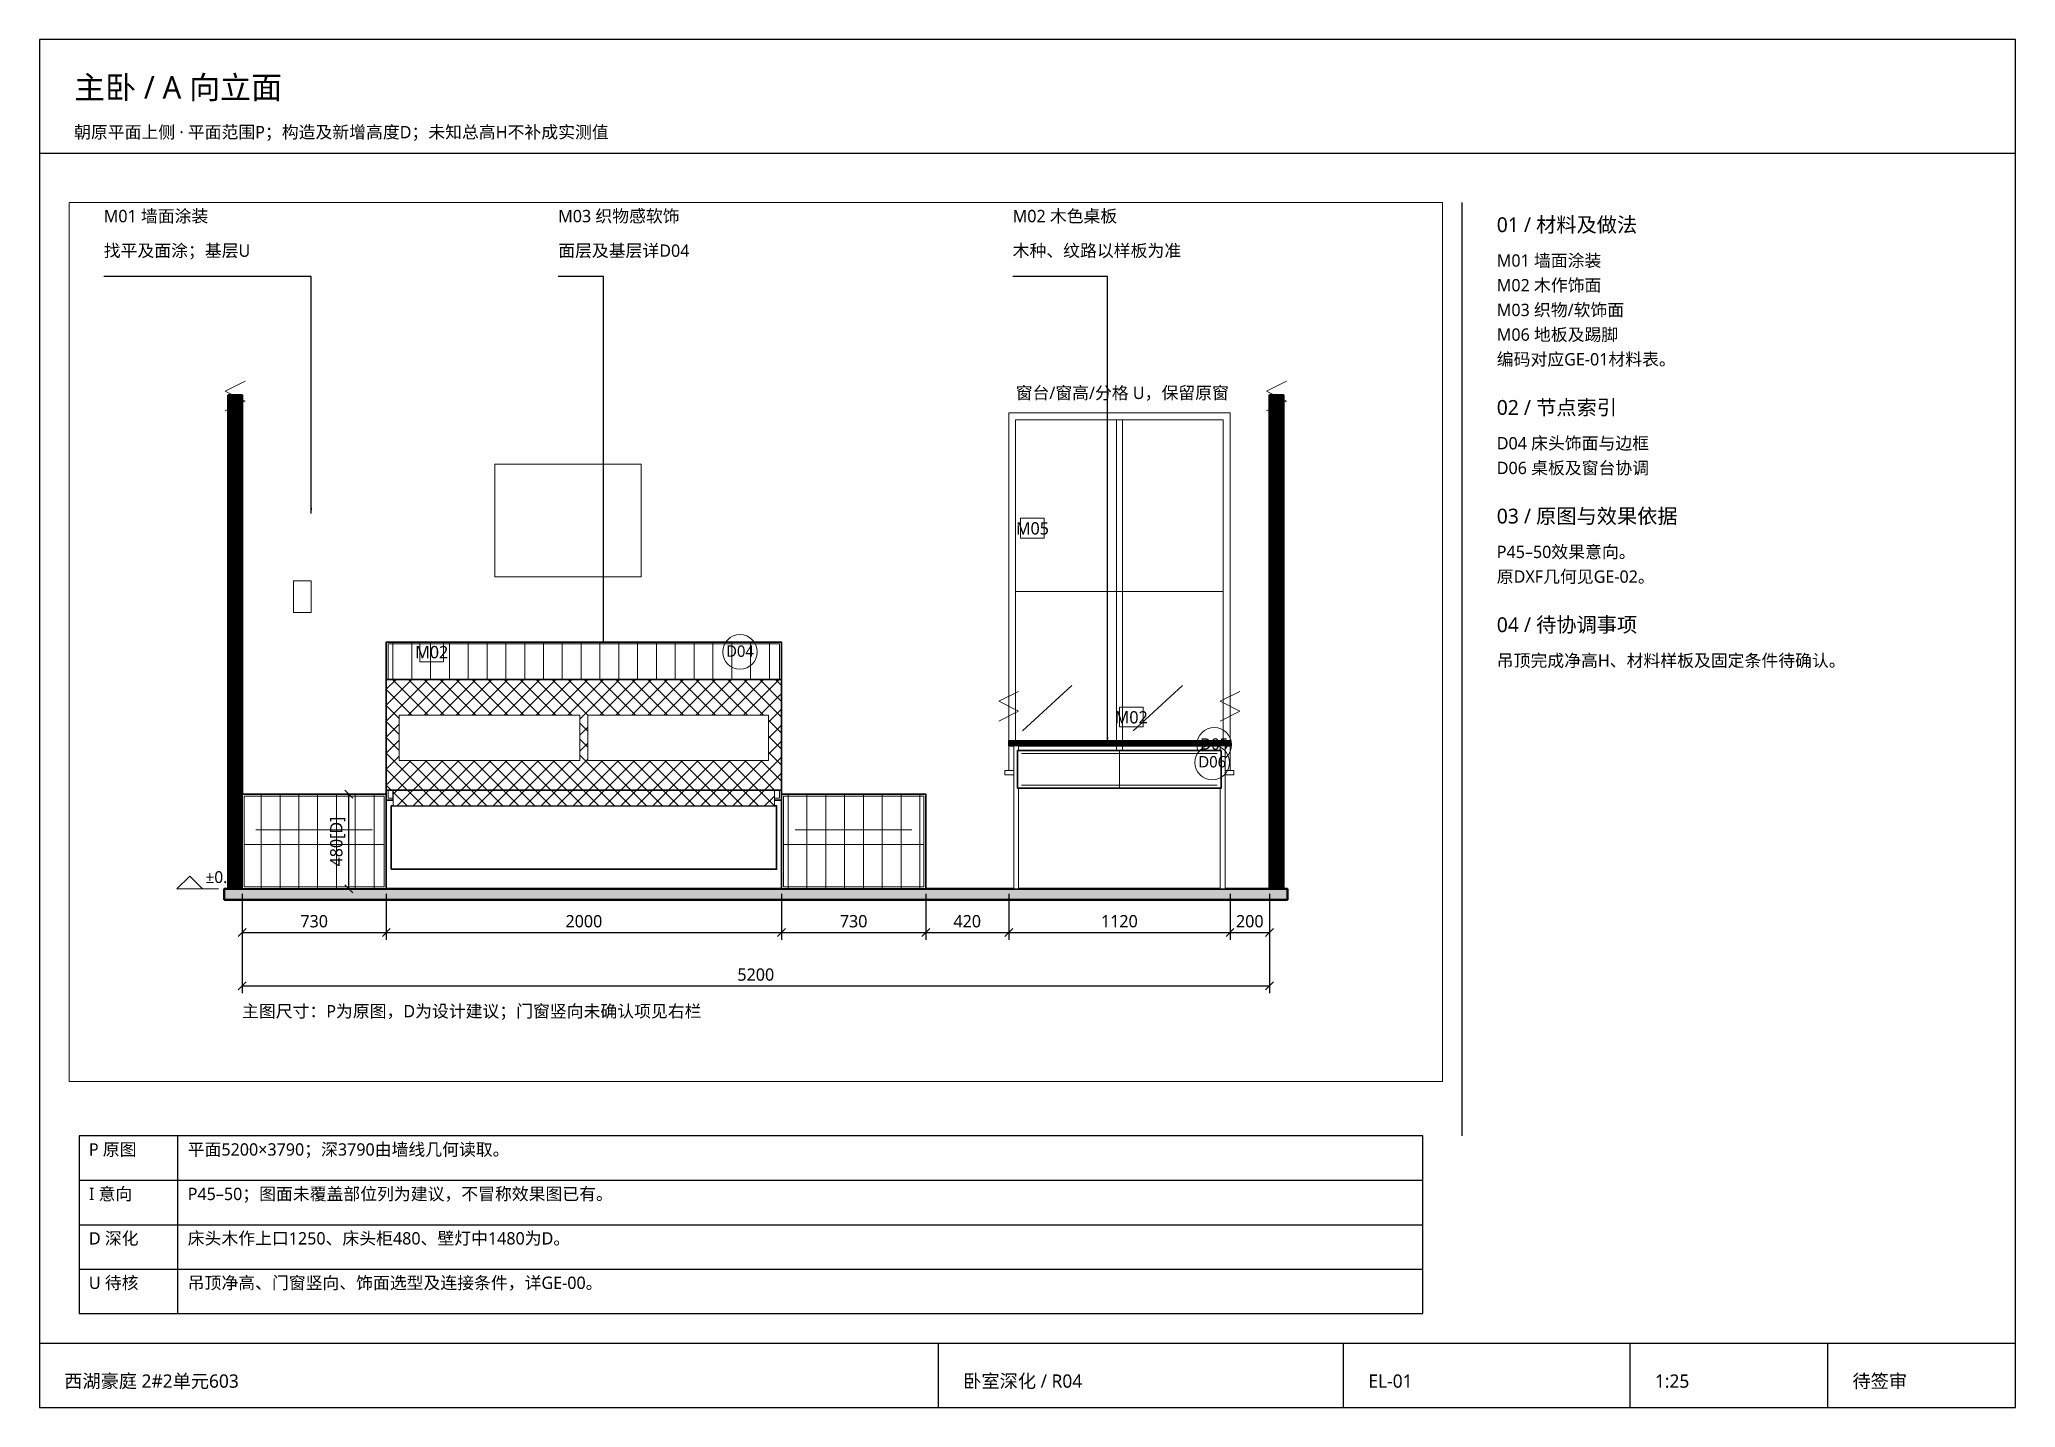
# Paper-space layout 'EL-01' of a CAD drawing. Header units: millimetres. Extents: x 10 to 410, y 10 to 287.
# The model-space entities are those that its viewports show. They can reach past a viewport. Long polylines and large blocks are cut down to what shows.
import ezdxf
from ezdxf.enums import TextEntityAlignment as Align

# ---------------------------------------------------------------- set-up
doc = ezdxf.new("R2010")
doc.units = ezdxf.units.MM
doc.linetypes.add('DASHED', pattern=[1.524, 1.27, -0.254])
for name, color, linetype, lineweight in [('A-DETAIL', 7, 'Continuous', 18), ('A-DIM', 7, 'Continuous', 13), ('A-FLOOR', 7, 'Continuous', 50), ('A-GLASS', 7, 'Continuous', 18), ('A-HATCH', 8, 'Continuous', 9), ('A-MATERIAL', 7, 'Continuous', 13), ('A-OUTLINE', 7, 'Continuous', 35), ('A-PENDING', 8, 'DASHED', 13), ('A-SYMBOL', 7, 'Continuous', 18), ('A-TEXT', 7, 'Continuous', 13), ('A-WALL', 7, 'Continuous', 50), ('S-FRAME', 7, 'Continuous', 25), ('S-TEXT', 7, 'Continuous', 13)]:
    doc.layers.add(name, color=color, linetype=linetype, lineweight=lineweight)
doc.layers.add('S-VPORT', color=7, linetype='Continuous', lineweight=0, plot=False)
doc.styles.add('CN', font='NotoSansCJK-Regular.ttc')
doc.styles.add('OpenSansCondensed-Light', font='OpenSansCondensed-Light.ttf')
doc.dimstyles.new('EZDXF', dxfattribs={"dimtxt": 0.25, "dimasz": 0.175, "dimexe": 0.375, "dimexo": 0.125, "dimgap": 0.1, "dimtad": 1, "dimlfac": 100, "dimzin": 12, "dimdsep": 46, "dimtxsty": 'OpenSansCondensed-Light', "dimblk": 'ARCHTICK', "dimcen": 2.5, "dimazin": 3, "dimtfac": 0.5, "dimtmove": 2, "dimatfit": 3, "dimarcsym": 0})

# ---------------------------------------------------------------- blocks, each defined once
blk = doc.blocks.new('_ARCHTICK')
at = {"color": 0, "linetype": 'ByBlock', "const_width": 0.15}
blk.add_lwpolyline([(-0.5, -0.5), (0.5, 0.5)], dxfattribs=at)
blk = doc.blocks.new('LEVEL-FFL')
blk.add_line((0, 0), (210, 0))
blk.add_lwpolyline([(0, 0), (65, 65), (130, 0)], close=True)
at = {"style": 'CN'}
blk.add_attdef('VALUE', (145, 30), '', height=60, dxfattribs=at)

msp = doc.modelspace()

# ---------------------------------------------------------------- hatches: boundary and pattern name
at = {"layer": 'A-FLOOR'}
h = msp.add_hatch(color=7, dxfattribs=at)
h.dxf.hatch_style = 1
h.paths.add_polyline_path([(11910, -55), (17290, -55), (17290, 0), (11910, 0)])
at = {"layer": 'A-HATCH'}
h = msp.add_hatch(dxfattribs=at)
h.set_pattern_fill('ANSI31', scale=1.5)
h.paths.add_polyline_path([(11930, 0), (12000, 0), (12000, 2500), (11930, 2500)])
h = msp.add_hatch(dxfattribs=at)
h.set_pattern_fill('ANSI31', scale=1.5)
h.paths.add_polyline_path([(17200, 0), (17270, 0), (17270, 2500), (17200, 2500)])

# ---------------------------------------------------------------- linework, layer by layer
at = {"layer": 'A-DETAIL'}
for points in [[(13280, 1580), (14020, 1580), (14020, 2150), (13280, 2150)], [(15860, 578), (17020, 578), (17020, 600), (15860, 600)]]:
    msp.add_lwpolyline(points, close=True, dxfattribs=at)
at = {"layer": 'A-FLOOR'}
msp.add_line((11910, 0), (17290, 0), dxfattribs=at)
msp.add_lwpolyline([(11910, -55), (17290, -55), (17290, 0), (11910, 0)], close=True, dxfattribs=at)
at = {"layer": 'A-GLASS'}
for p, q in [((15915, 1505), (16965, 1505)), ((15950, 800), (16200, 1030)), ((16510, 800), (16760, 1030))]:
    msp.add_line(p, q, dxfattribs=at)
for points in [[(15880, 600), (17000, 600), (17000, 2410), (15880, 2410)], [(15915, 635), (16965, 635), (16965, 2375), (15915, 2375)], [(16425, 635), (16455, 635), (16455, 2375), (16425, 2375)]]:
    msp.add_lwpolyline(points, close=True, dxfattribs=at)
at = {"layer": 'A-MATERIAL'}
for points in [[(15940, 1776.5), (16060, 1776.5), (16060, 1876.5), (15940, 1876.5)], [(16440, 820), (16560, 820), (16560, 920), (16440, 920)]]:
    msp.add_lwpolyline(points, close=True, dxfattribs=at)
at = {"layer": 'A-PENDING'}
for points in [[(11915, 2420), (12015, 2470), (11915, 2520), (12015, 2570)], [(17185, 2420), (17285, 2470), (17185, 2520), (17285, 2570)], [(15830, 850), (15930, 900), (15830, 950), (15930, 1000)], [(16950, 850), (17050, 900), (16950, 950), (17050, 1000)]]:
    msp.add_lwpolyline(points, dxfattribs=at)
at = {"layer": 'A-SYMBOL'}
msp.add_lwpolyline([(12260, 1400), (12350, 1400), (12350, 1560), (12260, 1560)], close=True, dxfattribs=at)
msp.add_circle((16920, 730), 87.5, dxfattribs=at)
at = {"layer": 'A-WALL'}
for points in [[(11930, 0), (12000, 0), (12000, 2500), (11930, 2500)], [(17200, 0), (17270, 0), (17270, 2500), (17200, 2500)]]:
    msp.add_lwpolyline(points, close=True, dxfattribs=at)

# ---------------------------------------------------------------- block references
at = {"layer": 'A-SYMBOL'}
msp.add_blockref('LEVEL-FFL', (11670, 0), dxfattribs=at).add_auto_attribs({'VALUE': '±0.000'})

# ---------------------------------------------------------------- texts
at = {"layer": 'A-MATERIAL', "style": 'CN'}
for s, p in [('M05', (16000, 1794)), ('M02', (16500, 837.5))]:
    msp.add_text(s, height=62.5, dxfattribs=at).set_placement(p, align=Align.CENTER)
at = {"layer": 'A-SYMBOL', "style": 'CN'}
msp.add_text('D05', height=57.5, dxfattribs=at).set_placement((16920, 705), align=Align.CENTER)
at = {"layer": 'A-TEXT', "style": 'CN'}
for s, p in [('窗台/窗高/分格 U，保留原窗', (15915, 2480)), ('主图尺寸：P为原图，D为设计建议；门窗竖向未确认项见右栏', (12000, -650))]:
    msp.add_text(s, height=62.5, dxfattribs=at).set_placement(p)

# ---------------------------------------------------------------- dimensions: what is measured, and where the dimension line sits
at = {"layer": 'A-DIM'}
msp.add_linear_dim(base=(12000, -490), p1=(12000, 0), p2=(17200, 0), dimstyle='EZDXF', override={"dimscale": 25, "dimtxt": 2.5, "dimasz": 2, "dimexe": 1.5, "dimexo": 1, "dimgap": 1, "dimtad": 1, "dimdec": 0, "dimlfac": 1, "dimzin": 8, "dimpost": '', "dimtxsty": 'CN', "dimtsz": 0.8, "dimclrd": 0, "dimclre": 0, "dimclrt": 0}, dxfattribs=at).render()

# ---------------------------------------------------------------- wipeouts: each hides what was drawn before it
msp.add_wipeout([(12730, 450), (14730, 450), (14730, 1250), (12730, 1250)])

# ---------------------------------------------------------------- next in the draw order: hatches: boundary and pattern name
at = {"layer": 'A-HATCH'}
h = msp.add_hatch(dxfattribs=at)
h.set_pattern_fill('ANSI31', scale=30, angle=45)
h.paths.add_polyline_path([(12730, 450), (14730, 450), (14730, 1250), (12730, 1250)])

# ---------------------------------------------------------------- next in the draw order: linework, layer by layer
at = {"layer": 'A-DETAIL'}
msp.add_lwpolyline([(12740, 460), (14720, 460), (14720, 1240), (12740, 1240)], close=True, dxfattribs=at)
at = {"layer": 'A-MATERIAL'}
msp.add_lwpolyline([(12900, 1150), (13020, 1150), (13020, 1250), (12900, 1250)], close=True, dxfattribs=at)
at = {"layer": 'A-OUTLINE'}
msp.add_lwpolyline([(12730, 450), (14730, 450), (14730, 1250), (12730, 1250)], close=True, dxfattribs=at)
at = {"layer": 'A-SYMBOL'}
msp.add_circle((14520, 1200), 87.5, dxfattribs=at)

# ---------------------------------------------------------------- next in the draw order: texts
at = {"layer": 'A-MATERIAL', "style": 'CN'}
msp.add_text('M02', height=62.5, dxfattribs=at).set_placement((12960, 1167.5), align=Align.CENTER)
at = {"layer": 'A-SYMBOL', "style": 'CN'}
msp.add_text('D04', height=57.5, dxfattribs=at).set_placement((14520, 1175), align=Align.CENTER)

# ---------------------------------------------------------------- next in the draw order: wipeouts: each hides what was drawn before it
msp.add_wipeout([(15880, 725), (17000, 725), (17000, 750), (15880, 750)])

# ---------------------------------------------------------------- next in the draw order: hatches: boundary and pattern name
at = {"layer": 'A-HATCH'}
h = msp.add_hatch(dxfattribs=at)
h.set_pattern_fill('ANSI31', scale=1.5)
h.paths.add_polyline_path([(15880, 725), (17000, 725), (17000, 750), (15880, 750)])

# ---------------------------------------------------------------- next in the draw order: linework, layer by layer
at = {"layer": 'A-OUTLINE'}
msp.add_lwpolyline([(15880, 725), (17000, 725), (17000, 750), (15880, 750)], close=True, dxfattribs=at)

# ---------------------------------------------------------------- next in the draw order: wipeouts: each hides what was drawn before it
msp.add_wipeout([(12755, 100), (14705, 100), (14705, 420), (12755, 420)])

# ---------------------------------------------------------------- next in the draw order: linework, layer by layer
msp.add_lwpolyline([(12755, 100), (14705, 100), (14705, 420), (12755, 420)], close=True, dxfattribs=at)

# ---------------------------------------------------------------- next in the draw order: wipeouts: each hides what was drawn before it
for points in [[(15905, 0), (15930, 0), (15930, 725), (15905, 725)], [(16950, 0), (16975, 0), (16975, 725), (16950, 725)]]:
    msp.add_wipeout(points)

# ---------------------------------------------------------------- next in the draw order: linework, layer by layer
at = {"layer": 'A-DETAIL'}
for points in [[(15905, 0), (15930, 0), (15930, 725), (15905, 725)], [(16950, 0), (16975, 0), (16975, 725), (16950, 725)]]:
    msp.add_lwpolyline(points, close=True, dxfattribs=at)

# ---------------------------------------------------------------- next in the draw order: dimensions: what is measured, and where the dimension line sits
at = {"layer": 'A-DIM'}
for base, p1, p2 in [((15880, -220), (15880, 0), (17000, 0)), ((17000, -220), (17000, 0), (17200, 0))]:
    msp.add_linear_dim(base=base, p1=p1, p2=p2, dimstyle='EZDXF', override={"dimscale": 25, "dimtxt": 2.5, "dimasz": 2, "dimexe": 1.5, "dimexo": 1, "dimgap": 1, "dimtad": 1, "dimdec": 0, "dimlfac": 1, "dimzin": 8, "dimpost": '', "dimtxsty": 'CN', "dimtsz": 0.8, "dimclrd": 0, "dimclre": 0, "dimclrt": 0}, dxfattribs=at).render()

# ---------------------------------------------------------------- next in the draw order: wipeouts: each hides what was drawn before it
msp.add_wipeout([(12765, 420), (14695, 420), (14695, 590), (12765, 590)])

# ---------------------------------------------------------------- next in the draw order: hatches: boundary and pattern name
at = {"layer": 'A-HATCH'}
h = msp.add_hatch(dxfattribs=at)
h.set_pattern_fill('ANSI37', scale=18)
h.paths.add_polyline_path([(12765, 420), (14695, 420), (14695, 590), (12765, 590)])

# ---------------------------------------------------------------- next in the draw order: linework, layer by layer
at = {"layer": 'A-DETAIL'}
msp.add_line((12790, 510), (14670, 510), dxfattribs=at)
msp.add_lwpolyline([(12765, 420), (14695, 420), (14695, 590), (12765, 590)], close=True, dxfattribs=at)

# ---------------------------------------------------------------- next in the draw order: wipeouts: each hides what was drawn before it
msp.add_wipeout([(15925, 510), (16955, 510), (16955, 700), (15925, 700)])

# ---------------------------------------------------------------- next in the draw order: linework, layer by layer
for p, q in [((16440, 510), (16440, 700)), ((15945, 685), (16935, 685)), ((15945, 525), (16935, 525))]:
    msp.add_line(p, q, dxfattribs=at)
at = {"layer": 'A-OUTLINE'}
msp.add_lwpolyline([(15925, 510), (16955, 510), (16955, 700), (15925, 700)], close=True, dxfattribs=at)
at = {"layer": 'A-SYMBOL'}
msp.add_circle((16910, 640), 87.5, dxfattribs=at)

# ---------------------------------------------------------------- next in the draw order: texts
at = {"layer": 'A-SYMBOL', "style": 'CN'}
msp.add_text('D06', height=57.5, dxfattribs=at).set_placement((16910, 615), align=Align.CENTER)

# ---------------------------------------------------------------- next in the draw order: wipeouts: each hides what was drawn before it
msp.add_wipeout([(12730, 500), (14730, 500), (14730, 1060), (12730, 1060)])

# ---------------------------------------------------------------- next in the draw order: hatches: boundary and pattern name
at = {"layer": 'A-HATCH'}
h = msp.add_hatch(dxfattribs=at)
h.set_pattern_fill('ANSI37', scale=18)
h.paths.add_polyline_path([(12730, 500), (14730, 500), (14730, 1060), (12730, 1060)])

# ---------------------------------------------------------------- next in the draw order: linework, layer by layer
at = {"layer": 'A-OUTLINE'}
msp.add_lwpolyline([(12730, 500), (14730, 500), (14730, 1060), (12730, 1060)], close=True, dxfattribs=at)

# ---------------------------------------------------------------- next in the draw order: wipeouts: each hides what was drawn before it
for points in [[(12795, 650), (13710, 650), (13710, 880), (12795, 880)], [(12000, 0), (12730, 0), (12730, 480), (12000, 480)], [(14730, 0), (15460, 0), (15460, 480), (14730, 480)]]:
    msp.add_wipeout(points)

# ---------------------------------------------------------------- next in the draw order: hatches: boundary and pattern name
at = {"layer": 'A-HATCH'}
h = msp.add_hatch(dxfattribs=at)
h.set_pattern_fill('ANSI31', scale=30, angle=45)
h.paths.add_polyline_path([(12000, 0), (12730, 0), (12730, 480), (12000, 480)])
h = msp.add_hatch(dxfattribs=at)
h.set_pattern_fill('ANSI31', scale=30, angle=45)
h.paths.add_polyline_path([(14730, 0), (15460, 0), (15460, 480), (14730, 480)])

# ---------------------------------------------------------------- next in the draw order: linework, layer by layer
at = {"layer": 'A-DETAIL'}
for p, q in [((12070, 300), (12660, 300)), ((14800, 300), (15390, 300)), ((12010, 225), (12720, 225)), ((14740, 225), (15450, 225))]:
    msp.add_line(p, q, dxfattribs=at)
for points in [[(12795, 650), (13710, 650), (13710, 880), (12795, 880)], [(12010, 10), (12720, 10), (12720, 470), (12010, 470)], [(14740, 10), (15450, 10), (15450, 470), (14740, 470)]]:
    msp.add_lwpolyline(points, close=True, dxfattribs=at)
at = {"layer": 'A-OUTLINE'}
for points in [[(12000, 0), (12730, 0), (12730, 480), (12000, 480)], [(14730, 0), (15460, 0), (15460, 480), (14730, 480)]]:
    msp.add_lwpolyline(points, close=True, dxfattribs=at)

# ---------------------------------------------------------------- next in the draw order: dimensions: what is measured, and where the dimension line sits
at = {"layer": 'A-DIM'}
msp.add_linear_dim(base=(12540, 0), p1=(12730, 0), p2=(12730, 480), angle=90, dimstyle='EZDXF', override={"dimscale": 25, "dimtxt": 2.5, "dimasz": 2, "dimexe": 1.5, "dimexo": 1, "dimgap": 1, "dimtad": 1, "dimdec": 0, "dimlfac": 1, "dimzin": 8, "dimpost": '<>[D]', "dimtxsty": 'CN', "dimtsz": 0.8, "dimclrd": 0, "dimclre": 0, "dimclrt": 0}, dxfattribs=at).render()
for base, p1, p2 in [((12000, -220), (12000, 0), (12730, 0)), ((12730, -220), (12730, 0), (14730, 0)), ((14730, -220), (14730, 0), (15460, 0)), ((15460, -220), (15460, 0), (15880, 0))]:
    msp.add_linear_dim(base=base, p1=p1, p2=p2, dimstyle='EZDXF', override={"dimscale": 25, "dimtxt": 2.5, "dimasz": 2, "dimexe": 1.5, "dimexo": 1, "dimgap": 1, "dimtad": 1, "dimdec": 0, "dimlfac": 1, "dimzin": 8, "dimpost": '', "dimtxsty": 'CN', "dimtsz": 0.8, "dimclrd": 0, "dimclre": 0, "dimclrt": 0}, dxfattribs=at).render()

# ---------------------------------------------------------------- next in the draw order: wipeouts: each hides what was drawn before it
msp.add_wipeout([(13750, 650), (14665, 650), (14665, 880), (13750, 880)])

# ---------------------------------------------------------------- next in the draw order: linework, layer by layer
at = {"layer": 'A-DETAIL'}
msp.add_lwpolyline([(13750, 650), (14665, 650), (14665, 880), (13750, 880)], close=True, dxfattribs=at)

psp = doc.layouts.new('EL-01')

# ---------------------------------------------------------------- linework, layer by layer
at = {"layer": 'S-FRAME'}
for p, q in [((10, 264), (410, 264)), ((298, 65), (298, 254)), ((38, 29), (38, 65)), ((18, 56), (290, 56)), ((18, 47), (290, 47)), ((18, 38), (290, 38)), ((10, 23), (410, 23)), ((192, 10), (192, 23)), ((274, 10), (274, 23)), ((332, 10), (332, 23)), ((372, 10), (372, 23))]:
    psp.add_line(p, q, dxfattribs=at)
for points in [[(10, 10), (410, 10), (410, 287), (10, 287)], [(18, 29), (290, 29), (290, 65), (18, 65)]]:
    psp.add_lwpolyline(points, close=True, dxfattribs=at)

# ---------------------------------------------------------------- texts
at = {"layer": 'S-TEXT', "style": 'CN'}
for s, height, p in [('主卧 / A 向立面', 4.6, (17, 275)), ('朝原平面上侧 · 平面范围P；构造及新增高度D；未知总高H不补成实测值', 2.5, (17, 267)), ('M01 墙面涂装', 2.5, (23, 250)), ('M03 织物感软饰', 2.5, (115, 250)), ('M02 木色桌板', 2.5, (207, 250)), ('01 / 材料及做法', 3, (305, 248)), ('找平及面涂；基层U', 2.5, (23, 243)), ('面层及基层详D04', 2.5, (115, 243)), ('木种、纹路以样板为准', 2.5, (207, 243)), ('M01 墙面涂装', 2.5, (305, 241)), ('M02 木作饰面', 2.5, (305, 236)), ('M03 织物/软饰面', 2.5, (305, 231)), ('M06 地板及踢脚', 2.5, (305, 226)), ('编码对应GE-01材料表。', 2.5, (305, 221)), ('02 / 节点索引', 3, (305, 211)), ('D04 床头饰面与边框', 2.5, (305, 204)), ('D06 桌板及窗台协调', 2.5, (305, 199)), ('03 / 原图与效果依据', 3, (305, 189)), ('P45–50效果意向。', 2.5, (305, 182)), ('原DXF几何见GE-02。', 2.5, (305, 177)), ('04 / 待协调事项', 3, (305, 167)), ('吊顶完成净高H、材料样板及固定条件待确认。', 2.5, (305, 160)), ('P 原图', 2.5, (20, 61)), ('平面5200×3790；深3790由墙线几何读取。', 2.5, (40, 61)), ('I 意向', 2.5, (20, 52)), ('P45–50；图面未覆盖部位列为建议，不冒称效果图已有。', 2.5, (40, 52)), ('D 深化', 2.5, (20, 43)), ('床头木作上口1250、床头柜480、壁灯中1480为D。', 2.5, (40, 43)), ('U 待核', 2.5, (20, 34)), ('吊顶净高、门窗竖向、饰面选型及连接条件，详GE-00。', 2.5, (40, 34)), ('西湖豪庭 2#2单元603', 2.7, (15, 14)), ('卧室深化 / R04', 2.7, (197, 14)), ('EL-01', 2.7, (279, 14)), ('1:25', 2.7, (337, 14)), ('待签审', 2.7, (377, 14))]:
    psp.add_text(s, height=height, dxfattribs=at).set_placement(p)

# ---------------------------------------------------------------- leaders
at = {"layer": 'A-MATERIAL'}
for points in [[(65, 191), (65, 239), (23, 239)], [(124.2, 154.2), (124.2, 239), (115, 239)], [(226.2, 144.6), (226.2, 239), (207, 239)]]:
    psp.add_leader(points, dimstyle='EZDXF', override={"dimscale": 1, "dimasz": 1.2}, dxfattribs=at)

# ---------------------------------------------------------------- viewports
at = {"layer": 'S-VPORT'}
psp.add_viewport(center=(155, 165), size=(278, 178), view_center_point=(14600, 1250), view_height=4450, dxfattribs=at)

doc.saveas('drawing.dxf')
